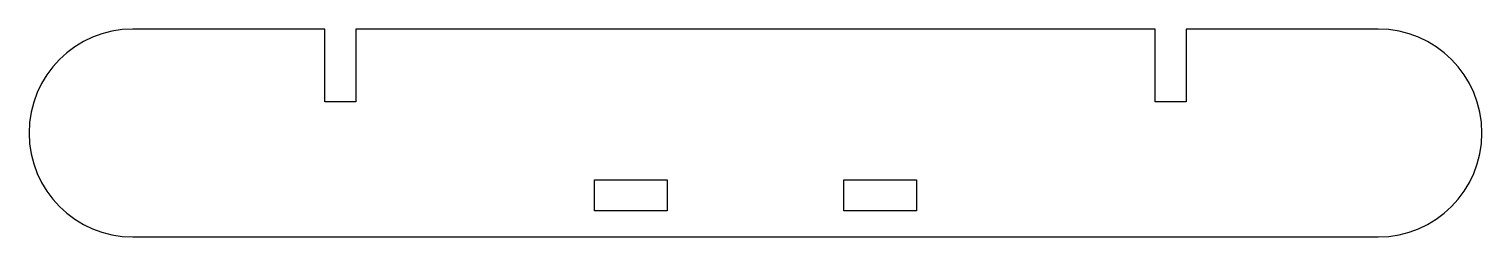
# Model space of a CAD drawing. Header units: millimetres. Extents: x -10 to 130, y 0 to 20.
import ezdxf

# ---------------------------------------------------------------- set-up
doc = ezdxf.new("R2010")
doc.units = ezdxf.units.MM

msp = doc.modelspace()

# ---------------------------------------------------------------- linework, layer by layer
msp.add_lwpolyline([(98.5, 13), (98.5, 20), (21.5, 20), (21.5, 13), (18.5, 13), (18.5, 20), (0, 20, 1), (0, 0), (120, 0, 1), (120, 20), (101.5, 20), (101.5, 13)], format="xyb", close=True)
for points in [[(51.5, 2.5), (44.5, 2.5), (44.5, 5.5), (51.5, 5.5)], [(75.5, 2.5), (68.5, 2.5), (68.5, 5.5), (75.5, 5.5)]]:
    msp.add_lwpolyline(points, close=True)

doc.saveas('drawing.dxf')
